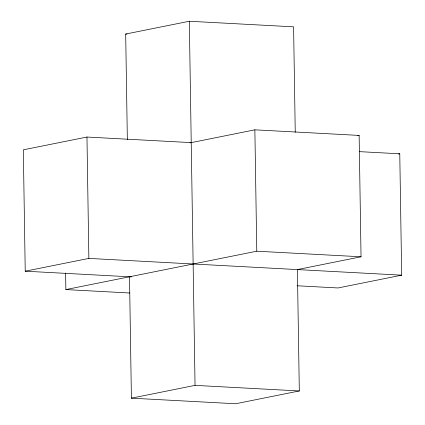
<?xml version="1.0" encoding="UTF-8"?>
<svg xmlns="http://www.w3.org/2000/svg" width="425" height="425" viewBox="0 0 425 425"><rect width="100%" height="100%" fill="white"/><g stroke="black" fill="none" stroke-linecap="round" stroke-linejoin="round"><path stroke-width="0.64" d="M127.346 139.496L125.688 34.042L189.322 21.25L293.595 26.839L295.248 132.292M191.229 142.625L86.96 137.036L23.322 149.828L25.229 271.198L131.479 276.893M189.933 142.885L254.867 129.832L359.136 135.421L361.043 256.79L297.404 269.583L299.312 390.957L235.678 403.75L131.405 398.161L129.503 276.787M357.839 135.681L359.136 135.421M398.469 154.062L399.771 153.802L401.678 275.172L338.04 287.964L297.123 285.775M25.229 271.198L88.868 258.405L401.678 275.172M65.604 272.999L65.864 289.579L256.774 251.202L361.043 256.79M131.405 398.161L195.043 385.369L299.312 390.957M125.688 34.042L127.006 34.112M359.513 151.645L399.771 153.802M65.864 289.579L129.88 293.011M254.867 129.832L256.774 251.202M189.322 21.25L195.043 385.369M86.96 137.036L88.868 258.405"/></g></svg>
